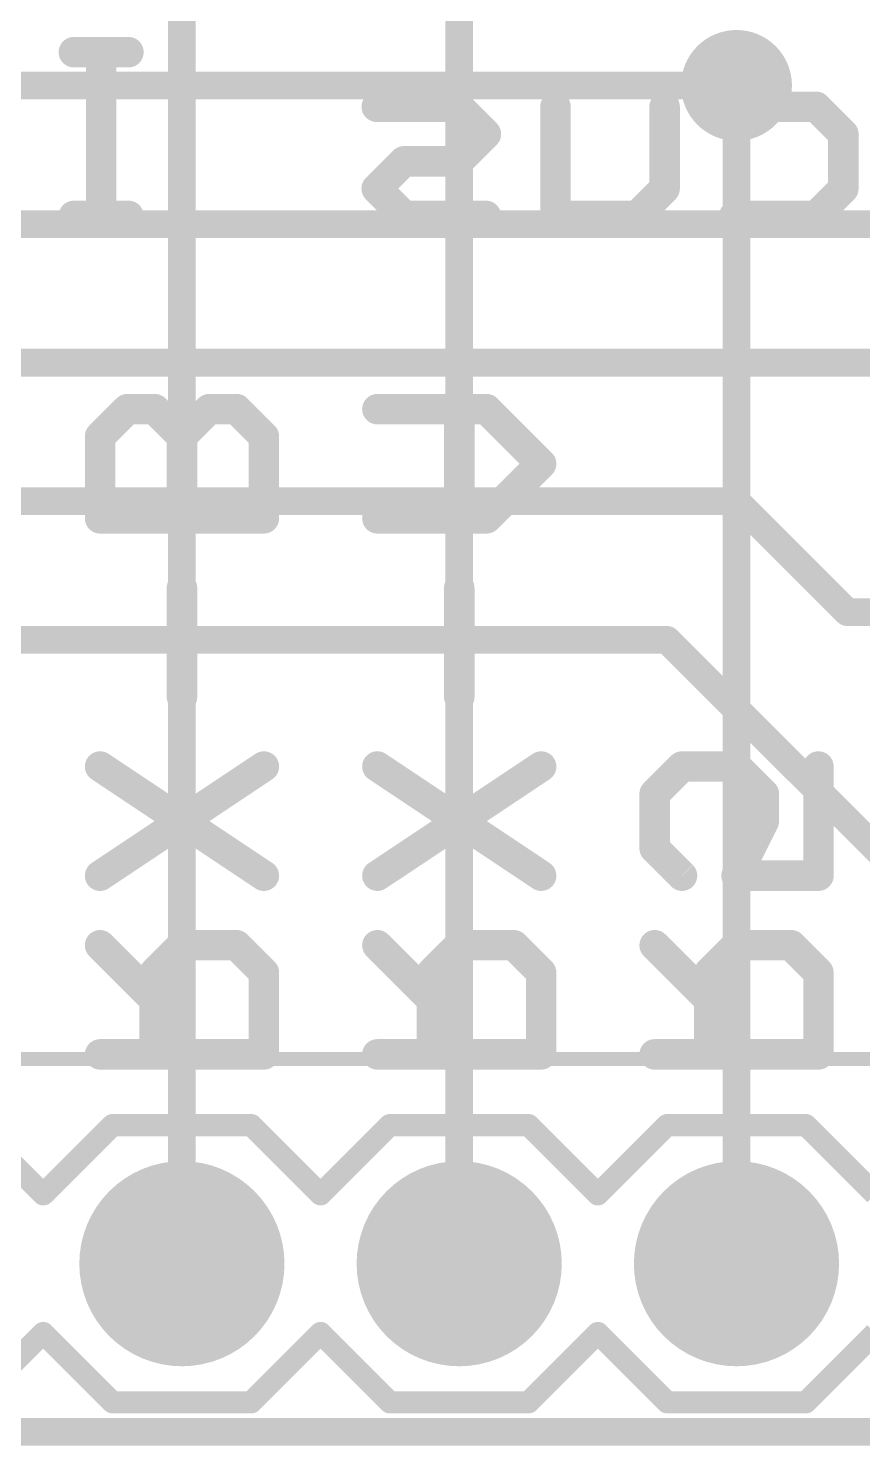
# Model space of a CAD drawing. Extents: x -0.1 to 31.9, y -22.9 to 26.1.
# Drawn here: x 8.75 to 16.4, y -0.13 to 12.86 of the extents above; entities that cross this region are included whole.
import ezdxf

# ---------------------------------------------------------------- set-up
doc = ezdxf.new("R2010")
doc.units = 0
for name, color, linetype in [('1', 12, 'CONTINUOUS'), ('16', 132, 'CONTINUOUS'), ('17', 110, 'CONTINUOUS'), ('18', 110, 'CONTINUOUS'), ('20', 53, 'CONTINUOUS'), ('21', 41, 'CONTINUOUS'), ('22', 40, 'CONTINUOUS'), ('51', 53, 'CONTINUOUS')]:
    doc.layers.add(name, color=color, linetype=linetype)

# ---------------------------------------------------------------- blocks, each defined once
blk = doc.blocks.new('RECT')
blk.add_solid([(-0.5, -0.5), (0.5, -0.5), (-0.5, 0.5), (0.5, 0.5)])
blk = doc.blocks.new('ROUNDP')
at = {"const_width": 0.5}
blk.add_lwpolyline([(0, -0.25, 1), (0, 0.25, 1), (0, -0.25)], format="xyb", dxfattribs=at)
blk = doc.blocks.new('ROUNDV')
at = {"const_width": 0.5}
blk.add_lwpolyline([(0, -0.25, 1), (0, 0.25, 1), (0, -0.25)], format="xyb", dxfattribs=at)

msp = doc.modelspace()

# ---------------------------------------------------------------- linework, layer by layer
at = {"layer": '1', "const_width": 0.254}
for points in [[(4.699, 12.335), (15.24, 12.335)], [(4.699, 11.065), (17.78, 11.065)], [(4.699, 9.795), (19.05, 9.795)], [(4.699, 8.525), (15.24, 8.525)], [(15.24, 8.525), (16.256, 7.509)], [(16.256, 7.509), (21.336, 7.509)], [(4.699, 7.255), (14.605, 7.255)], [(14.605, 7.255), (19.05, 2.81)], [(31.75, 0), (0, 0)]]:
    msp.add_lwpolyline(points, dxfattribs=at)
at = {"layer": '1', "const_width": 0.127}
for points in [[(15.24, 12.2715, 1), (15.24, 12.3985)], [(15.2849, 8.5699, 1), (15.1951, 8.4801)], [(15.24, 8.4615, 1), (15.24, 8.5885)], [(16.256, 7.5725, 1), (16.256, 7.4455)], [(16.2111, 7.4641, 1), (16.3009, 7.5539)], [(14.6499, 7.2999, 1), (14.5601, 7.2101)], [(14.605, 7.1915, 1), (14.605, 7.3185)]]:
    msp.add_lwpolyline(points, format="xyb", dxfattribs=at)
at = {"layer": '16', "const_width": 0.254}
for points in [[(10.16, 1.54), (10.16, 13.605)], [(12.7, 13.605), (12.7, 1.54)], [(15.24, 12.335), (15.24, 1.54)], [(31.75, 0), (0, 0)]]:
    msp.add_lwpolyline(points, dxfattribs=at)
at = {"layer": '16', "const_width": 0.127}
for points in [[(15.3035, 12.335, 1), (15.1765, 12.335)], [(10.0965, 1.54, 1), (10.2235, 1.54)], [(12.6365, 1.54, 1), (12.7635, 1.54)], [(15.1765, 1.54, 1), (15.3035, 1.54)]]:
    msp.add_lwpolyline(points, format="xyb", dxfattribs=at)
at = {"layer": '20', "const_width": 0.2032}
msp.add_lwpolyline([(0, 0), (31.75, 0)], dxfattribs=at)
at = {"layer": '21', "const_width": 0.2032}
for points in [[(8.255, 2.81), (8.89, 2.175)], [(9.525, 2.81), (8.89, 2.175)], [(9.525, 2.81), (10.795, 2.81)], [(10.795, 2.81), (11.43, 2.175)], [(11.43, 2.175), (12.065, 2.81)], [(12.065, 2.81), (13.335, 2.81)], [(13.335, 2.81), (13.97, 2.175)], [(13.97, 2.175), (14.605, 2.81)], [(14.605, 2.81), (15.875, 2.81)], [(15.875, 2.81), (16.51, 2.175)], [(8.89, 0.905), (8.255, 0.27)], [(8.89, 0.905), (9.525, 0.27)], [(11.43, 0.905), (10.795, 0.27)], [(12.065, 0.27), (11.43, 0.905)], [(13.97, 0.905), (13.335, 0.27)], [(14.605, 0.27), (13.97, 0.905)], [(16.51, 0.905), (15.875, 0.27)], [(10.795, 0.27), (9.525, 0.27)], [(13.335, 0.27), (12.065, 0.27)], [(15.875, 0.27), (14.605, 0.27)]]:
    msp.add_lwpolyline(points, dxfattribs=at)
at = {"layer": '21', "const_width": 0.1016}
for points in [[(9.525, 2.8608, 1), (9.525, 2.7592)], [(9.5609, 2.7741, 1), (9.4891, 2.8459)], [(10.8309, 2.8459, 1), (10.7591, 2.7741)], [(10.795, 2.7592, 1), (10.795, 2.8608)], [(12.065, 2.8608, 1), (12.065, 2.7592)], [(12.1009, 2.7741, 1), (12.0291, 2.8459)], [(13.3709, 2.8459, 1), (13.2991, 2.7741)], [(13.335, 2.7592, 1), (13.335, 2.8608)], [(14.605, 2.8608, 1), (14.605, 2.7592)], [(14.6409, 2.7741, 1), (14.5691, 2.8459)], [(15.9109, 2.8459, 1), (15.8391, 2.7741)], [(15.875, 2.7592, 1), (15.875, 2.8608)], [(8.8541, 2.2109, 1), (8.9259, 2.1391)], [(8.8541, 2.1391, 1), (8.9259, 2.2109)], [(11.3941, 2.2109, 1), (11.4659, 2.1391)], [(11.3941, 2.1391, 1), (11.4659, 2.2109)], [(13.9341, 2.2109, 1), (14.0059, 2.1391)], [(13.9341, 2.1391, 1), (14.0059, 2.2109)], [(8.9259, 0.9409, 1), (8.8541, 0.8691)], [(8.9259, 0.8691, 1), (8.8541, 0.9409)], [(11.4659, 0.9409, 1), (11.3941, 0.8691)], [(11.4659, 0.8691, 1), (11.3941, 0.9409)], [(14.0059, 0.9409, 1), (13.9341, 0.8691)], [(14.0059, 0.8691, 1), (13.9341, 0.9409)], [(9.525, 0.3208, 1), (9.525, 0.2192)], [(9.4891, 0.2341, 1), (9.5609, 0.3059)], [(10.7591, 0.3059, 1), (10.8309, 0.2341)], [(10.795, 0.2192, 1), (10.795, 0.3208)], [(12.065, 0.3208, 1), (12.065, 0.2192)], [(12.0291, 0.2341, 1), (12.1009, 0.3059)], [(13.2991, 0.3059, 1), (13.3709, 0.2341)], [(13.335, 0.2192, 1), (13.335, 0.3208)], [(14.605, 0.3208, 1), (14.605, 0.2192)], [(14.5691, 0.2341, 1), (14.6409, 0.3059)], [(15.8391, 0.3059, 1), (15.9109, 0.2341)], [(15.875, 0.2192, 1), (15.875, 0.3208)]]:
    msp.add_lwpolyline(points, format="xyb", dxfattribs=at)
at = {"layer": '22', "const_width": 0.2794}
for points in [[(9.6702, 12.6396), (9.1702, 12.6396)], [(9.4202, 11.1397), (9.4202, 12.6396)], [(12.6945, 12.1396), (11.9446, 12.1396)], [(12.9445, 11.8896), (12.6945, 12.1396)], [(13.5817, 11.1397), (13.5817, 12.1396)], [(14.5816, 12.1396), (14.5816, 11.3897)], [(15.2189, 12.1396), (15.9688, 12.1396)], [(15.9688, 12.1396), (16.2188, 11.8896)], [(12.6945, 11.6397), (12.9445, 11.8896)], [(16.2188, 11.8896), (16.2188, 11.3897)], [(11.9446, 11.3897), (12.1945, 11.6397)], [(12.1945, 11.6397), (12.6945, 11.6397)], [(12.1945, 11.1397), (11.9446, 11.3897)], [(14.5816, 11.3897), (14.3317, 11.1397)], [(16.2188, 11.3897), (15.9688, 11.1397)], [(9.6702, 11.1397), (9.1702, 11.1397)], [(12.9445, 11.1397), (12.1945, 11.1397)], [(14.3317, 11.1397), (13.5817, 11.1397)], [(15.9688, 11.1397), (15.2189, 11.1397)], [(9.6607, 9.3691), (9.4107, 9.1191)], [(9.9107, 9.3691), (9.6607, 9.3691)], [(10.1606, 9.1191), (9.9107, 9.3691)], [(10.4106, 9.3691), (10.1606, 9.1191)], [(10.6606, 9.3691), (10.4106, 9.3691)], [(10.9106, 9.1191), (10.6606, 9.3691)], [(12.9506, 9.3691), (11.9507, 9.3691)], [(12.7006, 8.3692), (12.7006, 9.3691)], [(13.4506, 8.8691), (12.9506, 9.3691)], [(9.4107, 9.1191), (9.4107, 8.3692)], [(10.1606, 8.3692), (10.1606, 9.1191)], [(10.9106, 8.3692), (10.9106, 9.1191)], [(12.9506, 8.3692), (13.4506, 8.8691)], [(9.4107, 8.3692), (10.9106, 8.3692)], [(11.9507, 8.3692), (12.9506, 8.3692)], [(10.1606, 6.732), (10.1606, 7.7319)], [(12.7006, 6.732), (12.7006, 7.7319)], [(10.9106, 5.0949), (9.4107, 6.0948)], [(10.9106, 6.0948), (9.4107, 5.0949)], [(13.4506, 5.0949), (11.9507, 6.0948)], [(13.4506, 6.0948), (11.9507, 5.0949)], [(14.7407, 6.0948), (14.4907, 5.8448)], [(15.2406, 6.0948), (14.7407, 6.0948)], [(15.4906, 5.8448), (15.2406, 6.0948)], [(15.9906, 6.0948), (15.9906, 5.0949)], [(14.4907, 5.8448), (14.4907, 5.3448)], [(15.4906, 5.5948), (15.4906, 5.8448)], [(15.2406, 5.0949), (15.4906, 5.5948)], [(14.4907, 5.3448), (14.7407, 5.0949)], [(15.9906, 5.0949), (15.2406, 5.0949)], [(9.9107, 3.9577), (9.4107, 4.4576)], [(10.1606, 4.4576), (9.9107, 4.2076)], [(10.6606, 4.4576), (10.1606, 4.4576)], [(10.9106, 4.2076), (10.6606, 4.4576)], [(12.4507, 3.9577), (11.9507, 4.4576)], [(12.7006, 4.4576), (12.4507, 4.2076)], [(13.2006, 4.4576), (12.7006, 4.4576)], [(13.4506, 4.2076), (13.2006, 4.4576)], [(14.9907, 3.9577), (14.4907, 4.4576)], [(15.2406, 4.4576), (14.9907, 4.2076)], [(15.7406, 4.4576), (15.2406, 4.4576)], [(15.9906, 4.2076), (15.7406, 4.4576)], [(9.9107, 4.2076), (9.9107, 3.4577)], [(10.9106, 3.4577), (10.9106, 4.2076)], [(12.4507, 4.2076), (12.4507, 3.4577)], [(13.4506, 3.4577), (13.4506, 4.2076)], [(14.9907, 4.2076), (14.9907, 3.4577)], [(15.9906, 3.4577), (15.9906, 4.2076)], [(9.4107, 3.4577), (10.9106, 3.4577)], [(11.9507, 3.4577), (13.4506, 3.4577)], [(14.4907, 3.4577), (15.9906, 3.4577)]]:
    msp.add_lwpolyline(points, dxfattribs=at)
at = {"layer": '22', "const_width": 0.1397}
for points in [[(9.1702, 12.7094, 1), (9.1702, 12.5697)], [(9.49, 12.6396, 1), (9.3503, 12.6396)], [(9.6702, 12.5697, 1), (9.6702, 12.7094)], [(11.9446, 12.2095, 1), (11.9446, 12.0698)], [(12.7439, 12.189, 1), (12.6451, 12.0902)], [(12.6945, 12.0698, 1), (12.6945, 12.2095)], [(13.6516, 12.1396, 1), (13.5119, 12.1396)], [(14.6515, 12.1396, 1), (14.5118, 12.1396)], [(15.2189, 12.2095, 1), (15.2189, 12.0698)], [(16.0182, 12.189, 1), (15.9194, 12.0902)], [(15.9688, 12.0698, 1), (15.9688, 12.2095)], [(12.9939, 11.8402, 1), (12.8951, 11.939)], [(12.8951, 11.8402, 1), (12.9939, 11.939)], [(16.2886, 11.8896, 1), (16.1489, 11.8896)], [(16.1694, 11.8402, 1), (16.2682, 11.939)], [(12.1945, 11.7095, 1), (12.1945, 11.5698)], [(12.2439, 11.5903, 1), (12.1451, 11.6891)], [(12.6451, 11.6891, 1), (12.7439, 11.5903)], [(12.6945, 11.5698, 1), (12.6945, 11.7095)], [(11.9939, 11.4391, 1), (11.8952, 11.3403)], [(11.8952, 11.4391, 1), (11.9939, 11.3403)], [(14.5118, 11.3897, 1), (14.6515, 11.3897)], [(14.631, 11.3403, 1), (14.5322, 11.4391)], [(16.1489, 11.3897, 1), (16.2886, 11.3897)], [(16.2682, 11.3403, 1), (16.1694, 11.4391)], [(9.1702, 11.2096, 1), (9.1702, 11.0699)], [(9.3503, 11.1397, 1), (9.49, 11.1397)], [(9.6702, 11.0699, 1), (9.6702, 11.2096)], [(12.1945, 11.2096, 1), (12.1945, 11.0699)], [(12.1451, 11.0903, 1), (12.2439, 11.1891)], [(12.9445, 11.0699, 1), (12.9445, 11.2096)], [(13.5817, 11.2096, 1), (13.5817, 11.0699)], [(13.5119, 11.1397, 1), (13.6516, 11.1397)], [(14.2823, 11.1891, 1), (14.381, 11.0903)], [(14.3317, 11.0699, 1), (14.3317, 11.2096)], [(15.2189, 11.2096, 1), (15.2189, 11.0699)], [(15.9194, 11.1891, 1), (16.0182, 11.0903)], [(15.9688, 11.0699, 1), (15.9688, 11.2096)], [(9.6607, 9.4389, 1), (9.6607, 9.2992)], [(9.7101, 9.3197, 1), (9.6113, 9.4185)], [(9.9601, 9.4185, 1), (9.8613, 9.3197)], [(9.9107, 9.2992, 1), (9.9107, 9.4389)], [(10.4106, 9.4389, 1), (10.4106, 9.2992)], [(10.46, 9.3197, 1), (10.3612, 9.4185)], [(10.71, 9.4185, 1), (10.6112, 9.3197)], [(10.6606, 9.2992, 1), (10.6606, 9.4389)], [(11.9507, 9.4389, 1), (11.9507, 9.2992)], [(12.7705, 9.3691, 1), (12.6308, 9.3691)], [(13, 9.4185, 1), (12.9012, 9.3197)], [(12.9506, 9.2992, 1), (12.9506, 9.4389)], [(9.4806, 9.1191, 1), (9.3408, 9.1191)], [(9.3613, 9.1685, 1), (9.4601, 9.0697)], [(10.1112, 9.1685, 1), (10.21, 9.0697)], [(10.2305, 9.1191, 1), (10.0908, 9.1191)], [(10.1112, 9.0697, 1), (10.21, 9.1685)], [(10.9804, 9.1191, 1), (10.8407, 9.1191)], [(10.8612, 9.0697, 1), (10.96, 9.1685)], [(13.5, 8.8197, 1), (13.4012, 8.9185)], [(13.4012, 8.8197, 1), (13.5, 8.9185)], [(9.4107, 8.439, 1), (9.4107, 8.2993)], [(10.9106, 8.2993, 1), (10.9106, 8.439)], [(11.9507, 8.439, 1), (11.9507, 8.2993)], [(12.9012, 8.4186, 1), (13, 8.3198)], [(12.9506, 8.2993, 1), (12.9506, 8.439)], [(9.3408, 8.3692, 1), (9.4806, 8.3692)], [(10.0908, 8.3692, 1), (10.2305, 8.3692)], [(10.8407, 8.3692, 1), (10.9804, 8.3692)], [(12.6308, 8.3692, 1), (12.7705, 8.3692)], [(10.2305, 7.7319, 1), (10.0908, 7.7319)], [(12.7705, 7.7319, 1), (12.6308, 7.7319)], [(10.0908, 6.732, 1), (10.2305, 6.732)], [(12.6308, 6.732, 1), (12.7705, 6.732)], [(9.4494, 6.1529, 1), (9.372, 6.0367)], [(10.9493, 6.0367, 1), (10.8718, 6.1529)], [(11.9894, 6.1529, 1), (11.912, 6.0367)], [(13.4893, 6.0367, 1), (13.4118, 6.1529)], [(14.7407, 6.1646, 1), (14.7407, 6.0249)], [(14.7901, 6.0454, 1), (14.6913, 6.1442)], [(15.29, 6.1442, 1), (15.1912, 6.0454)], [(15.2406, 6.0249, 1), (15.2406, 6.1646)], [(16.0604, 6.0948, 1), (15.9207, 6.0948)], [(14.5606, 5.8448, 1), (14.4208, 5.8448)], [(15.5605, 5.8448, 1), (15.4208, 5.8448)], [(14.4413, 5.8942, 1), (14.5401, 5.7954)], [(15.4412, 5.7954, 1), (15.54, 5.8942)], [(15.5531, 5.5636, 1), (15.4281, 5.6261)], [(15.4208, 5.5948, 1), (15.5605, 5.5948)], [(14.5401, 5.3942, 1), (14.4413, 5.2954)], [(14.4208, 5.3448, 1), (14.5606, 5.3448)], [(9.372, 5.153, 1), (9.4494, 5.0367)], [(10.8718, 5.0367, 1), (10.9493, 5.153)], [(11.912, 5.153, 1), (11.9894, 5.0367)], [(13.4118, 5.0367, 1), (13.4893, 5.153)], [(14.6913, 5.0455, 1), (14.7901, 5.1442)], [(15.2406, 5.1647, 1), (15.2406, 5.025)], [(15.1782, 5.1261, 1), (15.3031, 5.0636)], [(15.9906, 5.025, 1), (15.9906, 5.1647)], [(15.9207, 5.0949, 1), (16.0604, 5.0949)], [(9.4601, 4.507, 1), (9.3613, 4.4082)], [(10.1606, 4.5275, 1), (10.1606, 4.3878)], [(10.21, 4.4082, 1), (10.1112, 4.507)], [(10.71, 4.507, 1), (10.6112, 4.4082)], [(10.6606, 4.3878, 1), (10.6606, 4.5275)], [(12.0001, 4.507, 1), (11.9013, 4.4082)], [(12.7006, 4.5275, 1), (12.7006, 4.3878)], [(12.75, 4.4082, 1), (12.6512, 4.507)], [(13.25, 4.507, 1), (13.1512, 4.4082)], [(13.2006, 4.3878, 1), (13.2006, 4.5275)], [(14.5401, 4.507, 1), (14.4413, 4.4082)], [(15.2406, 4.5275, 1), (15.2406, 4.3878)], [(15.29, 4.4082, 1), (15.1912, 4.507)], [(15.79, 4.507, 1), (15.6912, 4.4082)], [(15.7406, 4.3878, 1), (15.7406, 4.5275)], [(9.9805, 4.2076, 1), (9.8408, 4.2076)], [(9.8613, 4.257, 1), (9.9601, 4.1582)], [(10.9804, 4.2076, 1), (10.8407, 4.2076)], [(10.8612, 4.1582, 1), (10.96, 4.257)], [(12.5205, 4.2076, 1), (12.3808, 4.2076)], [(12.4013, 4.257, 1), (12.5001, 4.1582)], [(13.5204, 4.2076, 1), (13.3807, 4.2076)], [(13.4012, 4.1582, 1), (13.5, 4.257)], [(15.0605, 4.2076, 1), (14.9208, 4.2076)], [(14.9413, 4.257, 1), (15.0401, 4.1582)], [(16.0604, 4.2076, 1), (15.9207, 4.2076)], [(15.9412, 4.1582, 1), (16.04, 4.257)], [(9.8613, 3.9083, 1), (9.9601, 4.0071)], [(12.4013, 3.9083, 1), (12.5001, 4.0071)], [(14.9413, 3.9083, 1), (15.0401, 4.0071)], [(9.4107, 3.5276, 1), (9.4107, 3.3878)], [(9.8408, 3.4577, 1), (9.9805, 3.4577)], [(10.8407, 3.4577, 1), (10.9804, 3.4577)], [(10.9106, 3.3878, 1), (10.9106, 3.5276)], [(11.9507, 3.5276, 1), (11.9507, 3.3878)], [(12.3808, 3.4577, 1), (12.5205, 3.4577)], [(13.3807, 3.4577, 1), (13.5204, 3.4577)], [(13.4506, 3.3878, 1), (13.4506, 3.5276)], [(14.4907, 3.5276, 1), (14.4907, 3.3878)], [(14.9208, 3.4577, 1), (15.0605, 3.4577)], [(15.9207, 3.4577, 1), (16.0604, 3.4577)], [(15.9906, 3.3878, 1), (15.9906, 3.5276)]]:
    msp.add_lwpolyline(points, format="xyb", dxfattribs=at)
at = {"layer": '51', "const_width": 0.127}
msp.add_lwpolyline([(4.399, 3.415), (23.399, 3.415)], dxfattribs=at)

# ---------------------------------------------------------------- block references
at = {"layer": '17', "xscale": 1.8796, "yscale": 1.8796, "rotation": 90}
for p in [(10.16, 1.54), (10.16, 1.54), (12.7, 1.54), (12.7, 1.54), (15.24, 1.54), (15.24, 1.54)]:
    msp.add_blockref('ROUNDP', p, dxfattribs=at)
at = {"layer": '18', "xscale": 1.016, "yscale": 1.016}
msp.add_blockref('ROUNDV', (15.24, 12.335), dxfattribs=at)
msp.add_blockref('ROUNDV', (15.24, 12.335), dxfattribs=at)
at = {"layer": '51', "xscale": 0.508, "yscale": 0.508}
for p in [(10.16, 1.54), (12.7, 1.54), (15.24, 1.54)]:
    msp.add_blockref('RECT', p, dxfattribs=at)

doc.saveas('drawing.dxf')
